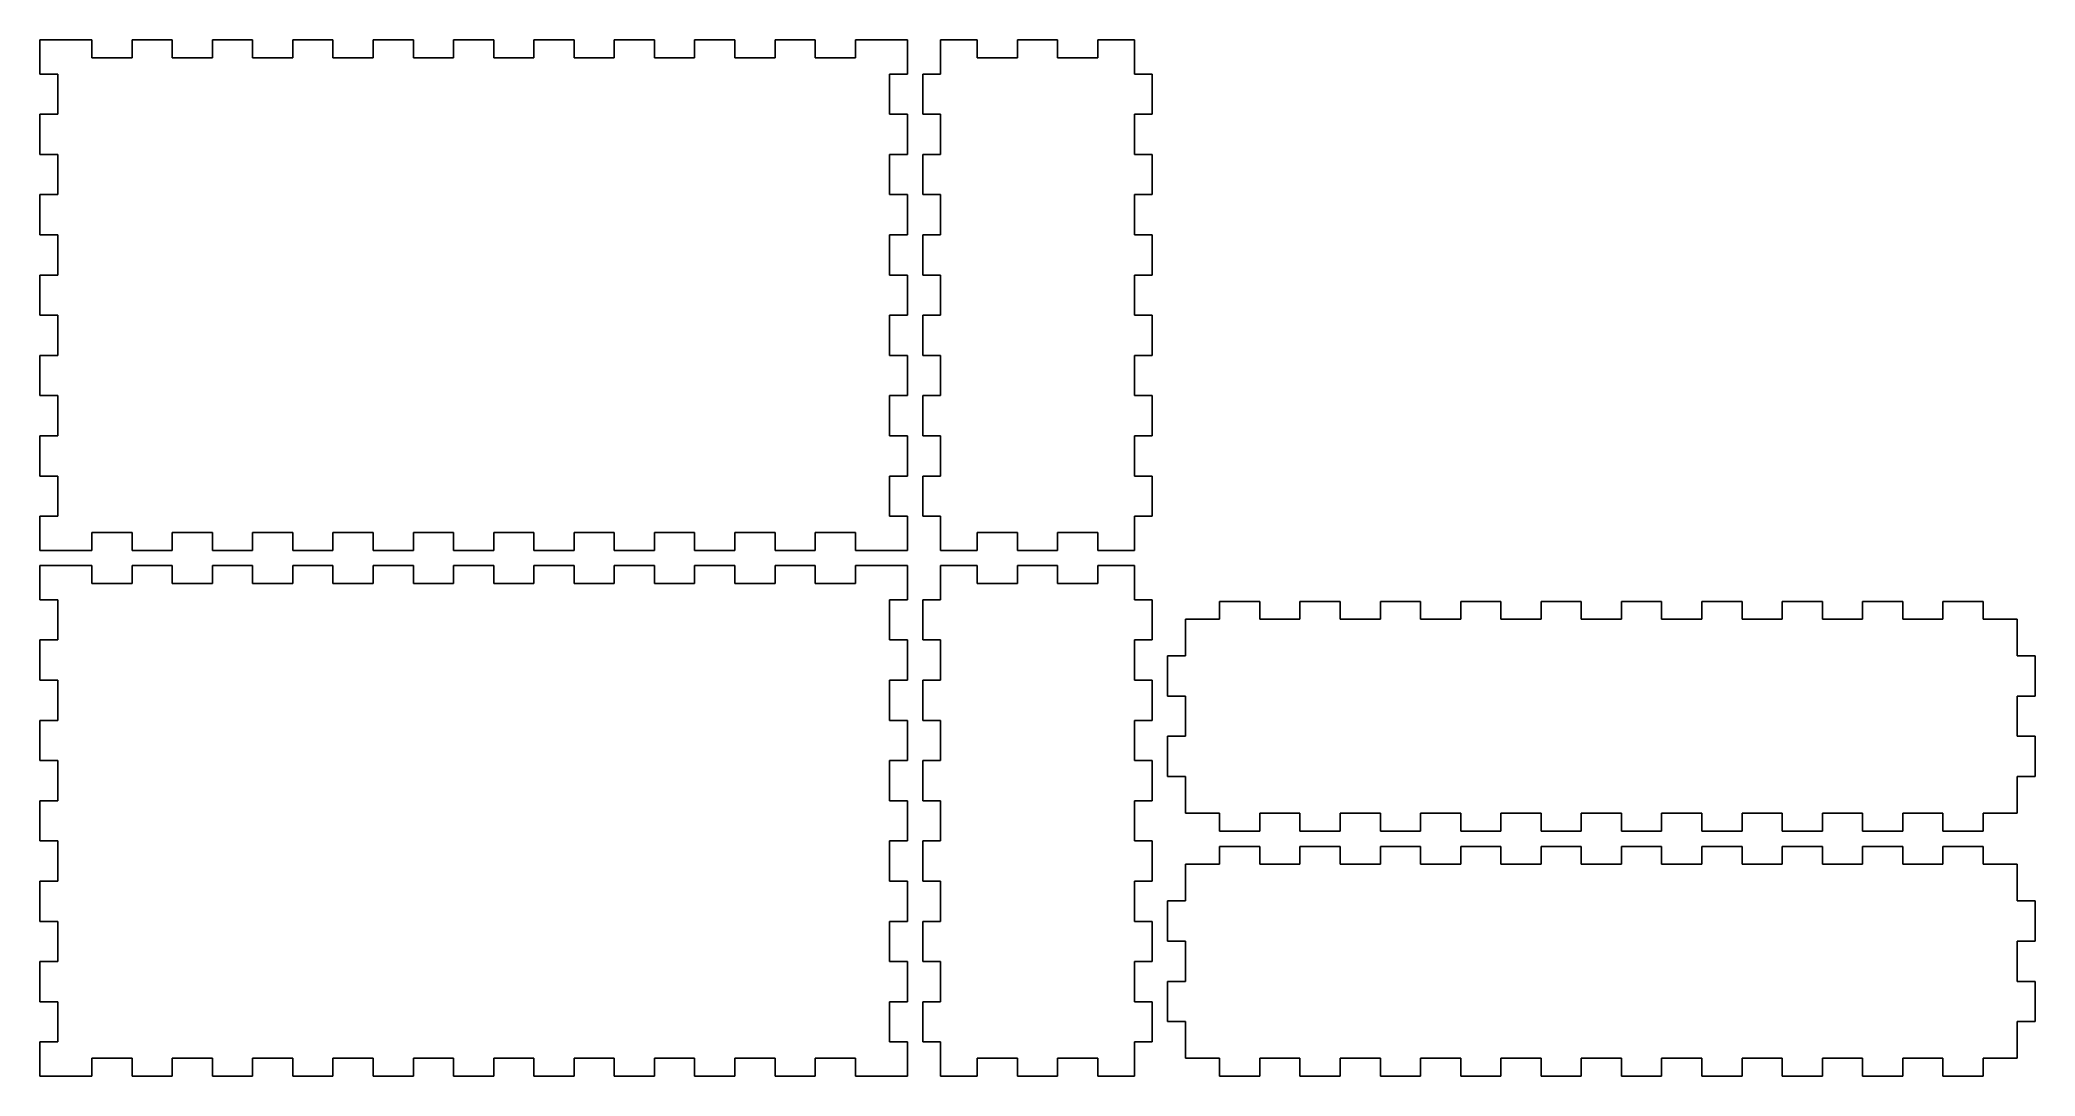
# Model space of a CAD drawing. Header units: inches. Extents: x 0 to 391, y 3 to 206.
import ezdxf

# ---------------------------------------------------------------- set-up
doc = ezdxf.new("R2010")
doc.units = ezdxf.units.IN

msp = doc.modelspace()

# ---------------------------------------------------------------- linework, layer by layer
at = {"layer": 'back_outsideCutPath'}
for p, q in [((0, 206), (0, 199.3125)), ((10.1875, 206), (0, 206)), ((10.1875, 202.5), (10.1875, 206)), ((25.9375, 206), (18.0625, 206)), ((18.0625, 206), (18.0625, 202.5)), ((25.9375, 202.5), (25.9375, 206)), ((41.6875, 206), (33.8125, 206)), ((33.8125, 206), (33.8125, 202.5)), ((41.6875, 202.5), (41.6875, 206)), ((57.4375, 206), (49.5625, 206)), ((49.5625, 206), (49.5625, 202.5)), ((57.4375, 202.5), (57.4375, 206)), ((73.1875, 206), (65.3125, 206)), ((65.3125, 206), (65.3125, 202.5)), ((73.1875, 202.5), (73.1875, 206)), ((88.9375, 206), (81.0625, 206)), ((81.0625, 206), (81.0625, 202.5)), ((88.9375, 202.5), (88.9375, 206)), ((104.6875, 206), (96.8125, 206)), ((96.8125, 206), (96.8125, 202.5)), ((104.6875, 202.5), (104.6875, 206)), ((120.4375, 206), (112.5625, 206)), ((112.5625, 206), (112.5625, 202.5)), ((120.4375, 202.5), (120.4375, 206)), ((136.1875, 206), (128.3125, 206)), ((128.3125, 206), (128.3125, 202.5)), ((136.1875, 202.5), (136.1875, 206)), ((151.9375, 206), (144.0625, 206)), ((144.0625, 206), (144.0625, 202.5)), ((151.9375, 202.5), (151.9375, 206)), ((170, 206), (159.8125, 206)), ((159.8125, 206), (159.8125, 202.5)), ((170, 199.3125), (170, 206)), ((18.0625, 202.5), (10.1875, 202.5)), ((33.8125, 202.5), (25.9375, 202.5)), ((49.5625, 202.5), (41.6875, 202.5)), ((65.3125, 202.5), (57.4375, 202.5)), ((81.0625, 202.5), (73.1875, 202.5)), ((96.8125, 202.5), (88.9375, 202.5)), ((112.5625, 202.5), (104.6875, 202.5)), ((128.3125, 202.5), (120.4375, 202.5)), ((144.0625, 202.5), (136.1875, 202.5)), ((159.8125, 202.5), (151.9375, 202.5)), ((0, 199.3125), (3.5, 199.3125)), ((3.5, 199.3125), (3.5, 191.4375)), ((166.5, 191.4375), (166.5, 199.3125)), ((166.5, 199.3125), (170, 199.3125)), ((3.5, 191.4375), (0, 191.4375)), ((0, 191.4375), (0, 183.5625)), ((170, 191.4375), (166.5, 191.4375)), ((170, 183.5625), (170, 191.4375)), ((0, 183.5625), (3.5, 183.5625)), ((3.5, 183.5625), (3.5, 175.6875)), ((166.5, 175.6875), (166.5, 183.5625)), ((166.5, 183.5625), (170, 183.5625)), ((3.5, 175.6875), (0, 175.6875)), ((0, 175.6875), (0, 167.8125)), ((170, 175.6875), (166.5, 175.6875)), ((170, 167.8125), (170, 175.6875)), ((0, 167.8125), (3.5, 167.8125)), ((3.5, 167.8125), (3.5, 159.9375)), ((166.5, 159.9375), (166.5, 167.8125)), ((166.5, 167.8125), (170, 167.8125)), ((3.5, 159.9375), (0, 159.9375)), ((0, 159.9375), (0, 152.0625)), ((170, 159.9375), (166.5, 159.9375)), ((170, 152.0625), (170, 159.9375)), ((0, 152.0625), (3.5, 152.0625)), ((3.5, 152.0625), (3.5, 144.1875)), ((166.5, 144.1875), (166.5, 152.0625)), ((166.5, 152.0625), (170, 152.0625)), ((3.5, 144.1875), (0, 144.1875)), ((0, 144.1875), (0, 136.3125)), ((170, 144.1875), (166.5, 144.1875)), ((170, 136.3125), (170, 144.1875)), ((0, 136.3125), (3.5, 136.3125)), ((3.5, 136.3125), (3.5, 128.4375)), ((166.5, 128.4375), (166.5, 136.3125)), ((166.5, 136.3125), (170, 136.3125)), ((3.5, 128.4375), (0, 128.4375)), ((0, 128.4375), (0, 120.5625)), ((170, 128.4375), (166.5, 128.4375)), ((170, 120.5625), (170, 128.4375)), ((0, 120.5625), (3.5, 120.5625)), ((3.5, 120.5625), (3.5, 112.6875)), ((166.5, 112.6875), (166.5, 120.5625)), ((166.5, 120.5625), (170, 120.5625)), ((3.5, 112.6875), (0, 112.6875)), ((0, 112.6875), (0, 106)), ((10.1875, 106), (10.1875, 109.5)), ((10.1875, 109.5), (18.0625, 109.5)), ((18.0625, 109.5), (18.0625, 106)), ((25.9375, 106), (25.9375, 109.5)), ((25.9375, 109.5), (33.8125, 109.5)), ((33.8125, 109.5), (33.8125, 106)), ((41.6875, 106), (41.6875, 109.5)), ((41.6875, 109.5), (49.5625, 109.5)), ((49.5625, 109.5), (49.5625, 106)), ((57.4375, 106), (57.4375, 109.5)), ((57.4375, 109.5), (65.3125, 109.5)), ((65.3125, 109.5), (65.3125, 106)), ((73.1875, 106), (73.1875, 109.5)), ((73.1875, 109.5), (81.0625, 109.5)), ((81.0625, 109.5), (81.0625, 106)), ((88.9375, 106), (88.9375, 109.5)), ((88.9375, 109.5), (96.8125, 109.5)), ((96.8125, 109.5), (96.8125, 106)), ((104.6875, 106), (104.6875, 109.5)), ((104.6875, 109.5), (112.5625, 109.5)), ((112.5625, 109.5), (112.5625, 106)), ((120.4375, 106), (120.4375, 109.5)), ((120.4375, 109.5), (128.3125, 109.5)), ((128.3125, 109.5), (128.3125, 106)), ((136.1875, 106), (136.1875, 109.5)), ((136.1875, 109.5), (144.0625, 109.5)), ((144.0625, 109.5), (144.0625, 106)), ((151.9375, 106), (151.9375, 109.5)), ((151.9375, 109.5), (159.8125, 109.5)), ((159.8125, 109.5), (159.8125, 106)), ((170, 112.6875), (166.5, 112.6875)), ((170, 106), (170, 112.6875)), ((0, 106), (10.1875, 106)), ((18.0625, 106), (25.9375, 106)), ((33.8125, 106), (41.6875, 106)), ((49.5625, 106), (57.4375, 106)), ((65.3125, 106), (73.1875, 106)), ((81.0625, 106), (88.9375, 106)), ((96.8125, 106), (104.6875, 106)), ((112.5625, 106), (120.4375, 106)), ((128.3125, 106), (136.1875, 106)), ((144.0625, 106), (151.9375, 106)), ((159.8125, 106), (170, 106))]:
    msp.add_line(p, q, dxfattribs=at)
at = {"layer": 'bottom_outsideCutPath'}
for p, q in [((239.0625, 96), (231.1875, 96)), ((231.1875, 96), (231.1875, 92.5)), ((239.0625, 92.5), (239.0625, 96)), ((254.8125, 96), (246.9375, 96)), ((246.9375, 96), (246.9375, 92.5)), ((254.8125, 92.5), (254.8125, 96)), ((270.5625, 96), (262.6875, 96)), ((262.6875, 96), (262.6875, 92.5)), ((270.5625, 92.5), (270.5625, 96)), ((286.3125, 96), (278.4375, 96)), ((278.4375, 96), (278.4375, 92.5)), ((286.3125, 92.5), (286.3125, 96)), ((302.0625, 96), (294.1875, 96)), ((294.1875, 96), (294.1875, 92.5)), ((302.0625, 92.5), (302.0625, 96)), ((317.8125, 96), (309.9375, 96)), ((309.9375, 96), (309.9375, 92.5)), ((317.8125, 92.5), (317.8125, 96)), ((333.5625, 96), (325.6875, 96)), ((325.6875, 96), (325.6875, 92.5)), ((333.5625, 92.5), (333.5625, 96)), ((349.3125, 96), (341.4375, 96)), ((341.4375, 96), (341.4375, 92.5)), ((349.3125, 92.5), (349.3125, 96)), ((365.0625, 96), (357.1875, 96)), ((357.1875, 96), (357.1875, 92.5)), ((365.0625, 92.5), (365.0625, 96)), ((380.8125, 96), (372.9375, 96)), ((372.9375, 96), (372.9375, 92.5)), ((380.8125, 92.5), (380.8125, 96)), ((224.5, 92.5), (224.5, 85.3125)), ((231.1875, 92.5), (224.5, 92.5)), ((246.9375, 92.5), (239.0625, 92.5)), ((262.6875, 92.5), (254.8125, 92.5)), ((278.4375, 92.5), (270.5625, 92.5)), ((294.1875, 92.5), (286.3125, 92.5)), ((309.9375, 92.5), (302.0625, 92.5)), ((325.6875, 92.5), (317.8125, 92.5)), ((341.4375, 92.5), (333.5625, 92.5)), ((357.1875, 92.5), (349.3125, 92.5)), ((372.9375, 92.5), (365.0625, 92.5)), ((387.5, 92.5), (380.8125, 92.5)), ((387.5, 85.3125), (387.5, 92.5)), ((224.5, 85.3125), (221, 85.3125)), ((221, 85.3125), (221, 77.4375)), ((391, 85.3125), (387.5, 85.3125)), ((391, 77.4375), (391, 85.3125)), ((221, 77.4375), (224.5, 77.4375)), ((224.5, 77.4375), (224.5, 69.5625)), ((387.5, 69.5625), (387.5, 77.4375)), ((387.5, 77.4375), (391, 77.4375)), ((224.5, 69.5625), (221, 69.5625)), ((221, 69.5625), (221, 61.6875)), ((391, 69.5625), (387.5, 69.5625)), ((391, 61.6875), (391, 69.5625)), ((221, 61.6875), (224.5, 61.6875)), ((224.5, 61.6875), (224.5, 54.5)), ((387.5, 54.5), (387.5, 61.6875)), ((387.5, 61.6875), (391, 61.6875)), ((224.5, 54.5), (231.1875, 54.5)), ((231.1875, 54.5), (231.1875, 51)), ((231.1875, 51), (239.0625, 51)), ((239.0625, 51), (239.0625, 54.5)), ((239.0625, 54.5), (246.9375, 54.5)), ((246.9375, 54.5), (246.9375, 51)), ((246.9375, 51), (254.8125, 51)), ((254.8125, 51), (254.8125, 54.5)), ((254.8125, 54.5), (262.6875, 54.5)), ((262.6875, 54.5), (262.6875, 51)), ((262.6875, 51), (270.5625, 51)), ((270.5625, 51), (270.5625, 54.5)), ((270.5625, 54.5), (278.4375, 54.5)), ((278.4375, 54.5), (278.4375, 51)), ((278.4375, 51), (286.3125, 51)), ((286.3125, 51), (286.3125, 54.5)), ((286.3125, 54.5), (294.1875, 54.5)), ((294.1875, 54.5), (294.1875, 51)), ((294.1875, 51), (302.0625, 51)), ((302.0625, 51), (302.0625, 54.5)), ((302.0625, 54.5), (309.9375, 54.5)), ((309.9375, 54.5), (309.9375, 51)), ((309.9375, 51), (317.8125, 51)), ((317.8125, 51), (317.8125, 54.5)), ((317.8125, 54.5), (325.6875, 54.5)), ((325.6875, 54.5), (325.6875, 51)), ((325.6875, 51), (333.5625, 51)), ((333.5625, 51), (333.5625, 54.5)), ((333.5625, 54.5), (341.4375, 54.5)), ((341.4375, 54.5), (341.4375, 51)), ((341.4375, 51), (349.3125, 51)), ((349.3125, 51), (349.3125, 54.5)), ((349.3125, 54.5), (357.1875, 54.5)), ((357.1875, 54.5), (357.1875, 51)), ((357.1875, 51), (365.0625, 51)), ((365.0625, 51), (365.0625, 54.5)), ((365.0625, 54.5), (372.9375, 54.5)), ((372.9375, 54.5), (372.9375, 51)), ((372.9375, 51), (380.8125, 51)), ((380.8125, 51), (380.8125, 54.5)), ((380.8125, 54.5), (387.5, 54.5))]:
    msp.add_line(p, q, dxfattribs=at)
at = {"layer": 'front_outsideCutPath'}
for p, q in [((0, 103), (0, 96.3125)), ((10.1875, 103), (0, 103)), ((10.1875, 99.5), (10.1875, 103)), ((25.9375, 103), (18.0625, 103)), ((18.0625, 103), (18.0625, 99.5)), ((25.9375, 99.5), (25.9375, 103)), ((41.6875, 103), (33.8125, 103)), ((33.8125, 103), (33.8125, 99.5)), ((41.6875, 99.5), (41.6875, 103)), ((57.4375, 103), (49.5625, 103)), ((49.5625, 103), (49.5625, 99.5)), ((57.4375, 99.5), (57.4375, 103)), ((73.1875, 103), (65.3125, 103)), ((65.3125, 103), (65.3125, 99.5)), ((73.1875, 99.5), (73.1875, 103)), ((88.9375, 103), (81.0625, 103)), ((81.0625, 103), (81.0625, 99.5)), ((88.9375, 99.5), (88.9375, 103)), ((104.6875, 103), (96.8125, 103)), ((96.8125, 103), (96.8125, 99.5)), ((104.6875, 99.5), (104.6875, 103)), ((120.4375, 103), (112.5625, 103)), ((112.5625, 103), (112.5625, 99.5)), ((120.4375, 99.5), (120.4375, 103)), ((136.1875, 103), (128.3125, 103)), ((128.3125, 103), (128.3125, 99.5)), ((136.1875, 99.5), (136.1875, 103)), ((151.9375, 103), (144.0625, 103)), ((144.0625, 103), (144.0625, 99.5)), ((151.9375, 99.5), (151.9375, 103)), ((170, 103), (159.8125, 103)), ((159.8125, 103), (159.8125, 99.5)), ((170, 96.3125), (170, 103)), ((18.0625, 99.5), (10.1875, 99.5)), ((33.8125, 99.5), (25.9375, 99.5)), ((49.5625, 99.5), (41.6875, 99.5)), ((65.3125, 99.5), (57.4375, 99.5)), ((81.0625, 99.5), (73.1875, 99.5)), ((96.8125, 99.5), (88.9375, 99.5)), ((112.5625, 99.5), (104.6875, 99.5)), ((128.3125, 99.5), (120.4375, 99.5)), ((144.0625, 99.5), (136.1875, 99.5)), ((159.8125, 99.5), (151.9375, 99.5)), ((0, 96.3125), (3.5, 96.3125)), ((3.5, 96.3125), (3.5, 88.4375)), ((166.5, 88.4375), (166.5, 96.3125)), ((166.5, 96.3125), (170, 96.3125)), ((3.5, 88.4375), (0, 88.4375)), ((0, 88.4375), (0, 80.5625)), ((170, 88.4375), (166.5, 88.4375)), ((170, 80.5625), (170, 88.4375)), ((0, 80.5625), (3.5, 80.5625)), ((3.5, 80.5625), (3.5, 72.6875)), ((166.5, 72.6875), (166.5, 80.5625)), ((166.5, 80.5625), (170, 80.5625)), ((3.5, 72.6875), (0, 72.6875)), ((0, 72.6875), (0, 64.8125)), ((170, 72.6875), (166.5, 72.6875)), ((170, 64.8125), (170, 72.6875)), ((0, 64.8125), (3.5, 64.8125)), ((3.5, 64.8125), (3.5, 56.9375)), ((166.5, 56.9375), (166.5, 64.8125)), ((166.5, 64.8125), (170, 64.8125)), ((3.5, 56.9375), (0, 56.9375)), ((0, 56.9375), (0, 49.0625)), ((170, 56.9375), (166.5, 56.9375)), ((170, 49.0625), (170, 56.9375)), ((0, 49.0625), (3.5, 49.0625)), ((3.5, 49.0625), (3.5, 41.1875)), ((166.5, 41.1875), (166.5, 49.0625)), ((166.5, 49.0625), (170, 49.0625)), ((3.5, 41.1875), (0, 41.1875)), ((0, 41.1875), (0, 33.3125)), ((170, 41.1875), (166.5, 41.1875)), ((170, 33.3125), (170, 41.1875)), ((0, 33.3125), (3.5, 33.3125)), ((3.5, 33.3125), (3.5, 25.4375)), ((166.5, 25.4375), (166.5, 33.3125)), ((166.5, 33.3125), (170, 33.3125)), ((3.5, 25.4375), (0, 25.4375)), ((0, 25.4375), (0, 17.5625)), ((170, 25.4375), (166.5, 25.4375)), ((170, 17.5625), (170, 25.4375)), ((0, 17.5625), (3.5, 17.5625)), ((3.5, 17.5625), (3.5, 9.6875)), ((166.5, 9.6875), (166.5, 17.5625)), ((166.5, 17.5625), (170, 17.5625)), ((3.5, 9.6875), (0, 9.6875)), ((0, 9.6875), (0, 3)), ((170, 9.6875), (166.5, 9.6875)), ((170, 3), (170, 9.6875)), ((10.1875, 3), (10.1875, 6.5)), ((10.1875, 6.5), (18.0625, 6.5)), ((18.0625, 6.5), (18.0625, 3)), ((25.9375, 3), (25.9375, 6.5)), ((25.9375, 6.5), (33.8125, 6.5)), ((33.8125, 6.5), (33.8125, 3)), ((41.6875, 3), (41.6875, 6.5)), ((41.6875, 6.5), (49.5625, 6.5)), ((49.5625, 6.5), (49.5625, 3)), ((57.4375, 3), (57.4375, 6.5)), ((57.4375, 6.5), (65.3125, 6.5)), ((65.3125, 6.5), (65.3125, 3)), ((73.1875, 3), (73.1875, 6.5)), ((73.1875, 6.5), (81.0625, 6.5)), ((81.0625, 6.5), (81.0625, 3)), ((88.9375, 3), (88.9375, 6.5)), ((88.9375, 6.5), (96.8125, 6.5)), ((96.8125, 6.5), (96.8125, 3)), ((104.6875, 3), (104.6875, 6.5)), ((104.6875, 6.5), (112.5625, 6.5)), ((112.5625, 6.5), (112.5625, 3)), ((120.4375, 3), (120.4375, 6.5)), ((120.4375, 6.5), (128.3125, 6.5)), ((128.3125, 6.5), (128.3125, 3)), ((136.1875, 3), (136.1875, 6.5)), ((136.1875, 6.5), (144.0625, 6.5)), ((144.0625, 6.5), (144.0625, 3)), ((151.9375, 3), (151.9375, 6.5)), ((151.9375, 6.5), (159.8125, 6.5)), ((159.8125, 6.5), (159.8125, 3)), ((0, 3), (10.1875, 3)), ((18.0625, 3), (25.9375, 3)), ((33.8125, 3), (41.6875, 3)), ((49.5625, 3), (57.4375, 3)), ((65.3125, 3), (73.1875, 3)), ((81.0625, 3), (88.9375, 3)), ((96.8125, 3), (104.6875, 3)), ((112.5625, 3), (120.4375, 3)), ((128.3125, 3), (136.1875, 3)), ((144.0625, 3), (151.9375, 3)), ((159.8125, 3), (170, 3))]:
    msp.add_line(p, q, dxfattribs=at)
at = {"layer": 'left_outsideCutPath'}
for p, q in [((176.5, 103), (176.5, 96.3125)), ((183.6875, 103), (176.5, 103)), ((183.6875, 99.5), (183.6875, 103)), ((199.4375, 103), (191.5625, 103)), ((191.5625, 103), (191.5625, 99.5)), ((199.4375, 99.5), (199.4375, 103)), ((214.5, 103), (207.3125, 103)), ((207.3125, 103), (207.3125, 99.5)), ((214.5, 96.3125), (214.5, 103)), ((191.5625, 99.5), (183.6875, 99.5)), ((207.3125, 99.5), (199.4375, 99.5)), ((176.5, 96.3125), (173, 96.3125)), ((173, 96.3125), (173, 88.4375)), ((218, 96.3125), (214.5, 96.3125)), ((218, 88.4375), (218, 96.3125)), ((173, 88.4375), (176.5, 88.4375)), ((176.5, 88.4375), (176.5, 80.5625)), ((214.5, 80.5625), (214.5, 88.4375)), ((214.5, 88.4375), (218, 88.4375)), ((176.5, 80.5625), (173, 80.5625)), ((173, 80.5625), (173, 72.6875)), ((218, 80.5625), (214.5, 80.5625)), ((218, 72.6875), (218, 80.5625)), ((173, 72.6875), (176.5, 72.6875)), ((176.5, 72.6875), (176.5, 64.8125)), ((214.5, 64.8125), (214.5, 72.6875)), ((214.5, 72.6875), (218, 72.6875)), ((176.5, 64.8125), (173, 64.8125)), ((173, 64.8125), (173, 56.9375)), ((218, 64.8125), (214.5, 64.8125)), ((218, 56.9375), (218, 64.8125)), ((173, 56.9375), (176.5, 56.9375)), ((176.5, 56.9375), (176.5, 49.0625)), ((214.5, 49.0625), (214.5, 56.9375)), ((214.5, 56.9375), (218, 56.9375)), ((176.5, 49.0625), (173, 49.0625)), ((173, 49.0625), (173, 41.1875)), ((218, 49.0625), (214.5, 49.0625)), ((218, 41.1875), (218, 49.0625)), ((173, 41.1875), (176.5, 41.1875)), ((176.5, 41.1875), (176.5, 33.3125)), ((214.5, 33.3125), (214.5, 41.1875)), ((214.5, 41.1875), (218, 41.1875)), ((176.5, 33.3125), (173, 33.3125)), ((173, 33.3125), (173, 25.4375)), ((218, 33.3125), (214.5, 33.3125)), ((218, 25.4375), (218, 33.3125)), ((173, 25.4375), (176.5, 25.4375)), ((176.5, 25.4375), (176.5, 17.5625)), ((214.5, 17.5625), (214.5, 25.4375)), ((214.5, 25.4375), (218, 25.4375)), ((176.5, 17.5625), (173, 17.5625)), ((173, 17.5625), (173, 9.6875)), ((218, 17.5625), (214.5, 17.5625)), ((218, 9.6875), (218, 17.5625)), ((173, 9.6875), (176.5, 9.6875)), ((176.5, 9.6875), (176.5, 3)), ((214.5, 3), (214.5, 9.6875)), ((214.5, 9.6875), (218, 9.6875)), ((183.6875, 3), (183.6875, 6.5)), ((183.6875, 6.5), (191.5625, 6.5)), ((191.5625, 6.5), (191.5625, 3)), ((199.4375, 3), (199.4375, 6.5)), ((199.4375, 6.5), (207.3125, 6.5)), ((207.3125, 6.5), (207.3125, 3)), ((176.5, 3), (183.6875, 3)), ((191.5625, 3), (199.4375, 3)), ((207.3125, 3), (214.5, 3))]:
    msp.add_line(p, q, dxfattribs=at)
at = {"layer": 'right_outsideCutPath'}
for p, q in [((176.5, 206), (176.5, 199.3125)), ((183.6875, 206), (176.5, 206)), ((183.6875, 202.5), (183.6875, 206)), ((199.4375, 206), (191.5625, 206)), ((191.5625, 206), (191.5625, 202.5)), ((199.4375, 202.5), (199.4375, 206)), ((214.5, 206), (207.3125, 206)), ((207.3125, 206), (207.3125, 202.5)), ((214.5, 199.3125), (214.5, 206)), ((191.5625, 202.5), (183.6875, 202.5)), ((207.3125, 202.5), (199.4375, 202.5)), ((176.5, 199.3125), (173, 199.3125)), ((173, 199.3125), (173, 191.4375)), ((218, 199.3125), (214.5, 199.3125)), ((218, 191.4375), (218, 199.3125)), ((173, 191.4375), (176.5, 191.4375)), ((176.5, 191.4375), (176.5, 183.5625)), ((214.5, 183.5625), (214.5, 191.4375)), ((214.5, 191.4375), (218, 191.4375)), ((176.5, 183.5625), (173, 183.5625)), ((173, 183.5625), (173, 175.6875)), ((218, 183.5625), (214.5, 183.5625)), ((218, 175.6875), (218, 183.5625)), ((173, 175.6875), (176.5, 175.6875)), ((176.5, 175.6875), (176.5, 167.8125)), ((214.5, 167.8125), (214.5, 175.6875)), ((214.5, 175.6875), (218, 175.6875)), ((176.5, 167.8125), (173, 167.8125)), ((173, 167.8125), (173, 159.9375)), ((218, 167.8125), (214.5, 167.8125)), ((218, 159.9375), (218, 167.8125)), ((173, 159.9375), (176.5, 159.9375)), ((176.5, 159.9375), (176.5, 152.0625)), ((214.5, 152.0625), (214.5, 159.9375)), ((214.5, 159.9375), (218, 159.9375)), ((176.5, 152.0625), (173, 152.0625)), ((173, 152.0625), (173, 144.1875)), ((218, 152.0625), (214.5, 152.0625)), ((218, 144.1875), (218, 152.0625)), ((173, 144.1875), (176.5, 144.1875)), ((176.5, 144.1875), (176.5, 136.3125)), ((214.5, 136.3125), (214.5, 144.1875)), ((214.5, 144.1875), (218, 144.1875)), ((176.5, 136.3125), (173, 136.3125)), ((173, 136.3125), (173, 128.4375)), ((218, 136.3125), (214.5, 136.3125)), ((218, 128.4375), (218, 136.3125)), ((173, 128.4375), (176.5, 128.4375)), ((176.5, 128.4375), (176.5, 120.5625)), ((214.5, 120.5625), (214.5, 128.4375)), ((214.5, 128.4375), (218, 128.4375)), ((176.5, 120.5625), (173, 120.5625)), ((173, 120.5625), (173, 112.6875)), ((218, 120.5625), (214.5, 120.5625)), ((218, 112.6875), (218, 120.5625)), ((173, 112.6875), (176.5, 112.6875)), ((176.5, 112.6875), (176.5, 106)), ((183.6875, 106), (183.6875, 109.5)), ((183.6875, 109.5), (191.5625, 109.5)), ((191.5625, 109.5), (191.5625, 106)), ((199.4375, 106), (199.4375, 109.5)), ((199.4375, 109.5), (207.3125, 109.5)), ((207.3125, 109.5), (207.3125, 106)), ((214.5, 106), (214.5, 112.6875)), ((214.5, 112.6875), (218, 112.6875)), ((176.5, 106), (183.6875, 106)), ((191.5625, 106), (199.4375, 106)), ((207.3125, 106), (214.5, 106))]:
    msp.add_line(p, q, dxfattribs=at)
at = {"layer": 'top_outsideCutPath'}
for p, q in [((239.0625, 48), (231.1875, 48)), ((231.1875, 48), (231.1875, 44.5)), ((239.0625, 44.5), (239.0625, 48)), ((254.8125, 48), (246.9375, 48)), ((246.9375, 48), (246.9375, 44.5)), ((254.8125, 44.5), (254.8125, 48)), ((270.5625, 48), (262.6875, 48)), ((262.6875, 48), (262.6875, 44.5)), ((270.5625, 44.5), (270.5625, 48)), ((286.3125, 48), (278.4375, 48)), ((278.4375, 48), (278.4375, 44.5)), ((286.3125, 44.5), (286.3125, 48)), ((302.0625, 48), (294.1875, 48)), ((294.1875, 48), (294.1875, 44.5)), ((302.0625, 44.5), (302.0625, 48)), ((317.8125, 48), (309.9375, 48)), ((309.9375, 48), (309.9375, 44.5)), ((317.8125, 44.5), (317.8125, 48)), ((333.5625, 48), (325.6875, 48)), ((325.6875, 48), (325.6875, 44.5)), ((333.5625, 44.5), (333.5625, 48)), ((349.3125, 48), (341.4375, 48)), ((341.4375, 48), (341.4375, 44.5)), ((349.3125, 44.5), (349.3125, 48)), ((365.0625, 48), (357.1875, 48)), ((357.1875, 48), (357.1875, 44.5)), ((365.0625, 44.5), (365.0625, 48)), ((380.8125, 48), (372.9375, 48)), ((372.9375, 48), (372.9375, 44.5)), ((380.8125, 44.5), (380.8125, 48)), ((224.5, 44.5), (224.5, 37.3125)), ((231.1875, 44.5), (224.5, 44.5)), ((246.9375, 44.5), (239.0625, 44.5)), ((262.6875, 44.5), (254.8125, 44.5)), ((278.4375, 44.5), (270.5625, 44.5)), ((294.1875, 44.5), (286.3125, 44.5)), ((309.9375, 44.5), (302.0625, 44.5)), ((325.6875, 44.5), (317.8125, 44.5)), ((341.4375, 44.5), (333.5625, 44.5)), ((357.1875, 44.5), (349.3125, 44.5)), ((372.9375, 44.5), (365.0625, 44.5)), ((387.5, 44.5), (380.8125, 44.5)), ((387.5, 37.3125), (387.5, 44.5)), ((224.5, 37.3125), (221, 37.3125)), ((221, 37.3125), (221, 29.4375)), ((391, 37.3125), (387.5, 37.3125)), ((391, 29.4375), (391, 37.3125)), ((221, 29.4375), (224.5, 29.4375)), ((224.5, 29.4375), (224.5, 21.5625)), ((387.5, 21.5625), (387.5, 29.4375)), ((387.5, 29.4375), (391, 29.4375)), ((224.5, 21.5625), (221, 21.5625)), ((221, 21.5625), (221, 13.6875)), ((391, 21.5625), (387.5, 21.5625)), ((391, 13.6875), (391, 21.5625)), ((221, 13.6875), (224.5, 13.6875)), ((224.5, 13.6875), (224.5, 6.5)), ((387.5, 6.5), (387.5, 13.6875)), ((387.5, 13.6875), (391, 13.6875)), ((224.5, 6.5), (231.1875, 6.5)), ((231.1875, 6.5), (231.1875, 3)), ((239.0625, 3), (239.0625, 6.5)), ((239.0625, 6.5), (246.9375, 6.5)), ((246.9375, 6.5), (246.9375, 3)), ((254.8125, 3), (254.8125, 6.5)), ((254.8125, 6.5), (262.6875, 6.5)), ((262.6875, 6.5), (262.6875, 3)), ((270.5625, 3), (270.5625, 6.5)), ((270.5625, 6.5), (278.4375, 6.5)), ((278.4375, 6.5), (278.4375, 3)), ((286.3125, 3), (286.3125, 6.5)), ((286.3125, 6.5), (294.1875, 6.5)), ((294.1875, 6.5), (294.1875, 3)), ((302.0625, 3), (302.0625, 6.5)), ((302.0625, 6.5), (309.9375, 6.5)), ((309.9375, 6.5), (309.9375, 3)), ((317.8125, 3), (317.8125, 6.5)), ((317.8125, 6.5), (325.6875, 6.5)), ((325.6875, 6.5), (325.6875, 3)), ((333.5625, 3), (333.5625, 6.5)), ((333.5625, 6.5), (341.4375, 6.5)), ((341.4375, 6.5), (341.4375, 3)), ((349.3125, 3), (349.3125, 6.5)), ((349.3125, 6.5), (357.1875, 6.5)), ((357.1875, 6.5), (357.1875, 3)), ((365.0625, 3), (365.0625, 6.5)), ((365.0625, 6.5), (372.9375, 6.5)), ((372.9375, 6.5), (372.9375, 3)), ((380.8125, 3), (380.8125, 6.5)), ((380.8125, 6.5), (387.5, 6.5)), ((231.1875, 3), (239.0625, 3)), ((246.9375, 3), (254.8125, 3)), ((262.6875, 3), (270.5625, 3)), ((278.4375, 3), (286.3125, 3)), ((294.1875, 3), (302.0625, 3)), ((309.9375, 3), (317.8125, 3)), ((325.6875, 3), (333.5625, 3)), ((341.4375, 3), (349.3125, 3)), ((357.1875, 3), (365.0625, 3)), ((372.9375, 3), (380.8125, 3))]:
    msp.add_line(p, q, dxfattribs=at)

doc.saveas('drawing.dxf')
